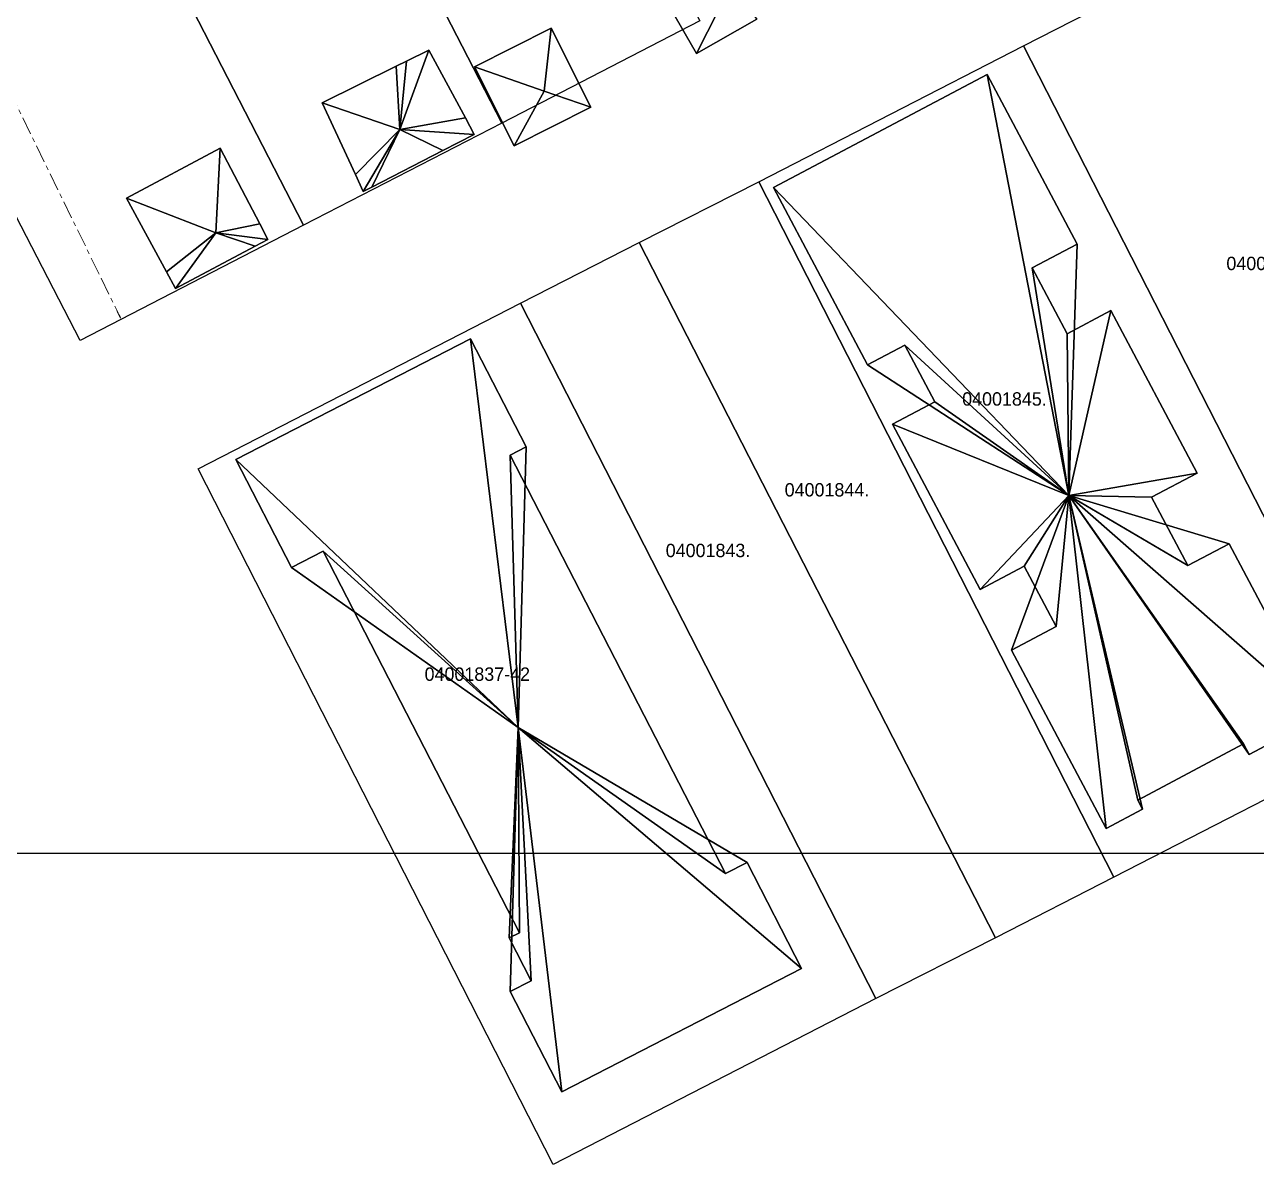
# Model space of a CAD drawing. Header units: metres. Extents: x 13469459 to 13470186, y 320521 to 321317.
# Drawn here: x 13469679.5 to 13469955.7, y 320521.3 to 320776.9 of the extents above; entities that cross this region are included whole.
import ezdxf

# ---------------------------------------------------------------- set-up
doc = ezdxf.new("R2010")
doc.units = ezdxf.units.M
doc.linetypes.add('Grid Line 1_2_', pattern=[7, 4, -1, 1, -1])
doc.layers.add('A-FLOR-LEVL', color=7, linetype='Continuous', lineweight=9)
for name, color, linetype in [('AERIAL', 250, 'Continuous'), ('BLDG-3D', 9, 'Continuous'), ('LABELS', 2, 'Continuous'), ('PARCEL-JEFF', 1, 'Continuous'), ('PARCELS', 8, 'Continuous')]:
    doc.layers.add(name, color=color, linetype=linetype)
doc.styles.add('Trebuchet MS', font='trebuc.ttf', dxfattribs={"height": 0.9999999999999989})
picture_1 = doc.add_image_def('image1.jpg', size_in_pixel=(2080, 2080))

# ---------------------------------------------------------------- blocks, each defined once
blk = doc.blocks.new('Level - Level Head - Circle-50818-3D View 1')
at = {"layer": 'A-FLOR-LEVL'}
blk.add_circle((0.010416669305414, 0), 0.0104166666666667, dxfattribs=at)
mesh = blk.add_polyface(dxfattribs=at)
corners = [(0.010416669305414, 0), (0.010416669305414, 0.0104166679084301), (0.0077206376008689, 0.0100617278367281), (0.0052083362825215, 0.0090210977941751), (0.0030509722419083, 0.0073656952008605), (0.0013955705799162, 0.0052083320915699), (0.0003549419343472, 0.002696031704545), (1.8626451e-09, 0)]
mesh.append_faces([[corners[k] for k in face] for face in [(0, 6, 7)]], dxfattribs={"vtx0": -1})
mesh.append_faces([[corners[k] for k in face] for face in [(0, 2, 3, 4)]], dxfattribs={"vtx0": -1, "vtx3": -1})
mesh.append_faces([[corners[k] for k in face] for face in [(1, 2, 0)]], dxfattribs={"vtx1": -1})
mesh.append_faces([[corners[k] for k in face] for face in [(5, 6, 0, 4)]], dxfattribs={"vtx1": -1, "vtx2": -1})
mesh = blk.add_polyface(dxfattribs=at)
corners = [(0.0104166679084301, -0.0104166669771075), (0.0131127014756203, -0.0100617269054055), (0.0156250027939677, -0.0090210977941751), (0.0177823649719358, -0.0073656952008605), (0.019437768496573, -0.0052083330228925), (0.0204783948138356, -0.0026960307732224), (0.0208333367481828, 9.313226e-10), (0.010416669305414, 0)]
mesh.append_faces([[corners[k] for k in face] for face in [(7, 4, 5, 6)]], dxfattribs={"vtx0": -1})
mesh.append_faces([[corners[k] for k in face] for face in [(4, 7, 3)]], dxfattribs={"vtx0": -1, "vtx1": -1})
mesh.append_faces([[corners[k] for k in face] for face in [(0, 1, 7)]], dxfattribs={"vtx1": -1})
mesh.append_faces([[corners[k] for k in face] for face in [(2, 3, 7, 1)]], dxfattribs={"vtx1": -1, "vtx2": -1})

msp = doc.modelspace()

# ---------------------------------------------------------------- linework, layer by layer
at = {"layer": 'A-FLOR-LEVL', "linetype": 'Grid Line 1_2_'}
for p, q in [((13469617.54809785, 320881.7904153097, -8), (13469696.59702027, 320720.0744359764, -8)), ((13469617.54809785, 320881.7904153097), (13469696.59702027, 320720.0744359764)), ((13469696.59702027, 320720.0744359764, -8), (13469700.11026288, 320712.8871467516, -8)), ((13469696.59702027, 320720.0744359764), (13469700.11026288, 320712.8871467516))]:
    msp.add_line(p, q, dxfattribs=at)
at = {"layer": 'BLDG-3D'}
for points in [[(13469830.1492802, 320770.428357111), (13469816.141078, 320794.907359753), (13469816.141078, 320794.907359753, 14), (13469830.1492802, 320770.428357111, 14)], [(13469837.669996327, 320785.23258469626, 14), (13469830.1492802, 320770.428357111, 14), (13469816.141078, 320794.907359753, 14), (13469837.669996327, 320785.23258469626, 14)], [(13469837.669996327, 320785.23258469626, 14), (13469843.6594508, 320778.159656305, 14), (13469830.1492802, 320770.428357111, 14), (13469837.669996327, 320785.23258469626, 14)], [(13469843.6594508, 320778.159656305), (13469830.1492802, 320770.428357111), (13469830.1492802, 320770.428357111, 14), (13469843.6594508, 320778.159656305, 14)], [(13469780.3648313, 320767.453619572), (13469797.5534797, 320776.083540829), (13469797.5534797, 320776.083540829, 9), (13469780.3648313, 320767.453619572, 9)], [(13469796.01332216, 320762.0049975196, 9), (13469780.3648313, 320767.453619572, 9), (13469797.5534797, 320776.083540829, 9), (13469796.01332216, 320762.0049975196, 9)], [(13469796.01332216, 320762.0049975196, 9), (13469797.5534797, 320776.083540829, 9), (13469806.44554, 320758.37258281, 9), (13469796.01332216, 320762.0049975196, 9)], [(13469797.5534797, 320776.083540829), (13469806.44554, 320758.37258281), (13469806.44554, 320758.37258281, 9), (13469797.5534797, 320776.083540829, 9)], [(13469763.634456718, 320753.4045561039, 22), (13469765.1414061, 320768.721336111, 22), (13469770.0958024, 320771.170154995, 22), (13469763.634456718, 320753.4045561039, 22)], [(13469763.634456718, 320753.4045561039, 22), (13469770.0958024, 320771.170154995, 22), (13469778.3238208, 320755.98675607, 22), (13469763.634456718, 320753.4045561039, 22)], [(13469765.1414061, 320768.721336111), (13469770.0958024, 320771.170154995), (13469770.0958024, 320771.170154995, 22), (13469765.1414061, 320768.721336111, 22)], [(13469770.0958024, 320771.170154995), (13469778.3238208, 320755.98675607), (13469778.3238208, 320755.98675607, 22), (13469770.0958024, 320771.170154995, 22)], [(13469746.2352381, 320759.376191749), (13469762.82054, 320767.574026402), (13469762.82054, 320767.574026402, 22), (13469746.2352381, 320759.376191749, 22)], [(13469763.634456718, 320753.4045561039, 22), (13469746.2352381, 320759.376191749, 22), (13469762.82054, 320767.574026402, 22), (13469763.634456718, 320753.4045561039, 22)], [(13469762.82054, 320767.574026402), (13469765.1414061, 320768.721336111), (13469765.1414061, 320768.721336111, 22), (13469762.82054, 320767.574026402, 22)], [(13469763.634456718, 320753.4045561039, 22), (13469762.82054, 320767.574026402, 22), (13469765.1414061, 320768.721336111, 22), (13469763.634456718, 320753.4045561039, 22)], [(13469789.2572198, 320749.742661577), (13469780.3648313, 320767.453619572), (13469780.3648313, 320767.453619572, 9), (13469789.2572198, 320749.742661577, 9)], [(13469796.01332216, 320762.0049975196, 9), (13469789.2572198, 320749.742661577, 9), (13469780.3648313, 320767.453619572, 9), (13469796.01332216, 320762.0049975196, 9)], [(13469847.457679, 320740.365036889), (13469895.3349757, 320765.754472586), (13469895.3349757, 320765.754472586, 44), (13469847.457679, 320740.365036889, 44)], [(13469913.646484887, 320671.3099187823, 44), (13469847.457679, 320740.365036889, 44), (13469895.3349757, 320765.754472586, 44), (13469913.646484887, 320671.3099187823, 44)], [(13469895.3349757, 320765.754472586), (13469915.5206712, 320727.690168133), (13469915.5206712, 320727.690168133, 44), (13469895.3349757, 320765.754472586, 44)], [(13469913.646484887, 320671.3099187823, 44), (13469895.3349757, 320765.754472586, 44), (13469915.5206712, 320727.690168133, 44), (13469913.646484887, 320671.3099187823, 44)], [(13469796.01332216, 320762.0049975196, 9), (13469806.44554, 320758.37258281, 9), (13469789.2572198, 320749.742661577, 9), (13469796.01332216, 320762.0049975196, 9)], [(13469753.6505925, 320743.281703569), (13469746.2352381, 320759.376191749), (13469746.2352381, 320759.376191749, 22), (13469753.6505925, 320743.281703569, 22)], [(13469763.634456718, 320753.4045561039, 22), (13469753.6505925, 320743.281703569, 22), (13469746.2352381, 320759.376191749, 22), (13469763.634456718, 320753.4045561039, 22)], [(13469806.44554, 320758.37258281), (13469789.2572198, 320749.742661577), (13469789.2572198, 320749.742661577, 9), (13469806.44554, 320758.37258281, 9)], [(13469763.634456718, 320753.4045561039, 22), (13469778.3238208, 320755.98675607, 22), (13469780.3218523, 320752.300076258, 22), (13469763.634456718, 320753.4045561039, 22)], [(13469778.3238208, 320755.98675607), (13469780.3218523, 320752.300076258), (13469780.3218523, 320752.300076258, 22), (13469778.3238208, 320755.98675607, 22)], [(13469763.634456718, 320753.4045561039, 22), (13469755.4124035, 320739.457884671, 22), (13469753.6505925, 320743.281703569, 22), (13469763.634456718, 320753.4045561039, 22)], [(13469763.634456718, 320753.4045561039, 22), (13469757.3704088, 320740.467399103, 22), (13469755.4124035, 320739.457884671, 22), (13469763.634456718, 320753.4045561039, 22)], [(13469763.634456718, 320753.4045561039, 22), (13469773.2365506, 320748.647189112, 22), (13469757.3704088, 320740.467399103, 22), (13469763.634456718, 320753.4045561039, 22)], [(13469763.634456718, 320753.4045561039, 22), (13469780.3218523, 320752.300076258, 22), (13469773.2365506, 320748.647189112, 22), (13469763.634456718, 320753.4045561039, 22)], [(13469780.3218523, 320752.300076258), (13469773.2365506, 320748.647189112), (13469773.2365506, 320748.647189112, 22), (13469780.3218523, 320752.300076258, 22)], [(13469702.3303825, 320738.008409592), (13469723.3024954, 320749.204275745), (13469723.3024954, 320749.204275745, 22), (13469702.3303825, 320738.008409592, 22)], [(13469722.341455337, 320730.21670193016, 22), (13469702.3303825, 320738.008409592, 22), (13469723.3024954, 320749.204275745, 22), (13469722.341455337, 320730.21670193016, 22)], [(13469722.341455337, 320730.21670193016, 22), (13469723.3024954, 320749.204275745, 22), (13469732.1922592, 320732.222320362, 22), (13469722.341455337, 320730.21670193016, 22)], [(13469723.3024954, 320749.204275745), (13469732.1922592, 320732.222320362), (13469732.1922592, 320732.222320362, 22), (13469723.3024954, 320749.204275745, 22)], [(13469773.2365506, 320748.647189112), (13469757.3704088, 320740.467399103), (13469757.3704088, 320740.467399103, 22), (13469773.2365506, 320748.647189112, 22)], [(13469755.4124035, 320739.457884671), (13469753.6505925, 320743.281703569), (13469753.6505925, 320743.281703569, 22), (13469755.4124035, 320739.457884671, 22)], [(13469757.3704088, 320740.467399103), (13469755.4124035, 320739.457884671), (13469755.4124035, 320739.457884671, 22), (13469757.3704088, 320740.467399103, 22)], [(13469868.5449494, 320700.600273101), (13469847.457679, 320740.365036889), (13469847.457679, 320740.365036889, 44), (13469868.5449494, 320700.600273101, 44)], [(13469913.646484887, 320671.3099187823, 44), (13469868.5449494, 320700.600273101, 44), (13469847.457679, 320740.365036889, 44), (13469913.646484887, 320671.3099187823, 44)], [(13469711.3047919, 320721.43262222), (13469702.3303825, 320738.008409592), (13469702.3303825, 320738.008409592, 22), (13469711.3047919, 320721.43262222, 22)], [(13469722.341455337, 320730.21670193016, 22), (13469711.3047919, 320721.43262222, 22), (13469702.3303825, 320738.008409592, 22), (13469722.341455337, 320730.21670193016, 22)], [(13469722.341455337, 320730.21670193016, 22), (13469732.1922592, 320732.222320362, 22), (13469734.0265767, 320728.718383361, 22), (13469722.341455337, 320730.21670193016, 22)], [(13469732.1922592, 320732.222320362), (13469734.0265767, 320728.718383361), (13469734.0265767, 320728.718383361, 22), (13469732.1922592, 320732.222320362, 22)], [(13469722.341455337, 320730.21670193016, 22), (13469713.292981, 320717.760706195, 22), (13469711.3047919, 320721.43262222, 22), (13469722.341455337, 320730.21670193016, 22)], [(13469722.341455337, 320730.21670193016, 22), (13469731.141078, 320727.193448983, 22), (13469713.292981, 320717.760706195, 22), (13469722.341455337, 320730.21670193016, 22)], [(13469722.341455337, 320730.21670193016, 22), (13469734.0265767, 320728.718383361, 22), (13469731.141078, 320727.193448983, 22), (13469722.341455337, 320730.21670193016, 22)], [(13469734.0265767, 320728.718383361), (13469731.141078, 320727.193448983), (13469731.141078, 320727.193448983, 22), (13469734.0265767, 320728.718383361, 22)], [(13469731.141078, 320727.193448983), (13469713.292981, 320717.760706195), (13469713.292981, 320717.760706195, 22), (13469731.141078, 320727.193448983, 22)], [(13469915.5206712, 320727.690168133), (13469905.4543983, 320722.351913549), (13469905.4543983, 320722.351913549, 44), (13469915.5206712, 320727.690168133, 44)], [(13469913.646484887, 320671.3099187823, 44), (13469915.5206712, 320727.690168133, 44), (13469905.4543983, 320722.351913549, 44), (13469913.646484887, 320671.3099187823, 44)], [(13469905.4543983, 320722.351913549), (13469913.2847788, 320707.586165487), (13469913.2847788, 320707.586165487, 44), (13469905.4543983, 320722.351913549, 44)], [(13469913.646484887, 320671.3099187823, 44), (13469905.4543983, 320722.351913549, 44), (13469913.2847788, 320707.586165487, 44), (13469913.646484887, 320671.3099187823, 44)], [(13469713.292981, 320717.760706195), (13469711.3047919, 320721.43262222), (13469711.3047919, 320721.43262222, 22), (13469713.292981, 320717.760706195, 22)], [(13469913.2847788, 320707.586165487), (13469923.086288, 320712.78400014), (13469923.086288, 320712.78400014, 44), (13469913.2847788, 320707.586165487, 44)], [(13469913.646484887, 320671.3099187823, 44), (13469913.2847788, 320707.586165487, 44), (13469923.086288, 320712.78400014, 44), (13469913.646484887, 320671.3099187823, 44)], [(13469913.646484887, 320671.3099187823, 44), (13469923.086288, 320712.78400014, 44), (13469942.4173248, 320676.330916151, 44), (13469913.646484887, 320671.3099187823, 44)], [(13469923.086288, 320712.78400014), (13469942.4173248, 320676.330916151), (13469942.4173248, 320676.330916151, 44), (13469923.086288, 320712.78400014, 44)], [(13469726.8297263, 320679.360443712), (13469779.5068917, 320706.477569721), (13469779.5068917, 320706.477569721, 48), (13469726.8297263, 320679.360443712, 48)], [(13469790.174870674, 320619.2740701384, 48), (13469726.8297263, 320679.360443712, 48), (13469779.5068917, 320706.477569721, 48), (13469790.174870674, 320619.2740701384, 48)], [(13469779.5068917, 320706.477569721), (13469791.9813011, 320682.244958152), (13469791.9813011, 320682.244958152, 48), (13469779.5068917, 320706.477569721, 48)], [(13469790.174870674, 320619.2740701384, 48), (13469779.5068917, 320706.477569721, 48), (13469791.9813011, 320682.244958152, 48), (13469790.174870674, 320619.2740701384, 48)], [(13469876.8786109, 320705.019564458), (13469868.5449494, 320700.600273101), (13469868.5449494, 320700.600273101, 44), (13469876.8786109, 320705.019564458, 44)], [(13469913.646484887, 320671.3099187823, 44), (13469876.8786109, 320705.019564458, 44), (13469868.5449494, 320700.600273101, 44), (13469913.646484887, 320671.3099187823, 44)], [(13469883.6138471, 320692.319105116), (13469876.8786109, 320705.019564458), (13469876.8786109, 320705.019564458, 44), (13469883.6138471, 320692.319105116, 44)], [(13469913.646484887, 320671.3099187823, 44), (13469883.6138471, 320692.319105116, 44), (13469876.8786109, 320705.019564458, 44), (13469913.646484887, 320671.3099187823, 44)], [(13469874.1318917, 320687.290889897), (13469883.6138471, 320692.319105116), (13469883.6138471, 320692.319105116, 44), (13469874.1318917, 320687.290889897, 44)], [(13469913.646484887, 320671.3099187823, 44), (13469874.1318917, 320687.290889897, 44), (13469883.6138471, 320692.319105116, 44), (13469913.646484887, 320671.3099187823, 44)], [(13469893.7975742, 320650.206900402), (13469874.1318917, 320687.290889897), (13469874.1318917, 320687.290889897, 44), (13469893.7975742, 320650.206900402, 44)], [(13469913.646484887, 320671.3099187823, 44), (13469893.7975742, 320650.206900402, 44), (13469874.1318917, 320687.290889897, 44), (13469913.646484887, 320671.3099187823, 44)], [(13469791.9813011, 320682.244958152), (13469788.3474428, 320680.374223253), (13469788.3474428, 320680.374223253, 48), (13469791.9813011, 320682.244958152, 48)], [(13469790.174870674, 320619.2740701384, 48), (13469791.9813011, 320682.244958152, 48), (13469788.3474428, 320680.374223253, 48), (13469790.174870674, 320619.2740701384, 48)], [(13469739.2910124, 320655.152766554), (13469726.8297263, 320679.360443712), (13469726.8297263, 320679.360443712, 48), (13469739.2910124, 320655.152766554, 48)], [(13469790.174870674, 320619.2740701384, 48), (13469739.2910124, 320655.152766554, 48), (13469726.8297263, 320679.360443712, 48), (13469790.174870674, 320619.2740701384, 48)], [(13469788.3474428, 320680.374223253), (13469836.6542015, 320586.534000144), (13469836.6542015, 320586.534000144, 48), (13469788.3474428, 320680.374223253, 48)], [(13469790.174870674, 320619.2740701384, 48), (13469788.3474428, 320680.374223253, 48), (13469836.6542015, 320586.534000144, 48), (13469790.174870674, 320619.2740701384, 48)], [(13469913.646484887, 320671.3099187823, 44), (13469942.4173248, 320676.330916151, 44), (13469932.2480334, 320670.938199622, 44), (13469913.646484887, 320671.3099187823, 44)], [(13469942.4173248, 320676.330916151), (13469932.2480334, 320670.938199622), (13469932.2480334, 320670.938199622, 44), (13469942.4173248, 320676.330916151, 44)], [(13469913.646484887, 320671.3099187823, 44), (13469903.6617474, 320655.438199629, 44), (13469893.7975742, 320650.206900402, 44), (13469913.646484887, 320671.3099187823, 44)], [(13469913.646484887, 320671.3099187823, 44), (13469922.0426529, 320596.621598556, 44), (13469900.8385846, 320636.60650672, 44), (13469913.646484887, 320671.3099187823, 44)], [(13469913.646484887, 320671.3099187823, 44), (13469900.8385846, 320636.60650672, 44), (13469910.836288, 320641.908343983, 44), (13469913.646484887, 320671.3099187823, 44)], [(13469913.646484887, 320671.3099187823, 44), (13469910.836288, 320641.908343983, 44), (13469903.6617474, 320655.438199629, 44), (13469913.646484887, 320671.3099187823, 44)], [(13469913.646484887, 320671.3099187823, 44), (13469932.2480334, 320670.938199622, 44), (13469940.3930466, 320655.579275752, 44), (13469913.646484887, 320671.3099187823, 44)], [(13469913.646484887, 320671.3099187823, 44), (13469940.3930466, 320655.579275752, 44), (13469949.6633878, 320660.495286242, 44), (13469913.646484887, 320671.3099187823, 44)], [(13469913.646484887, 320671.3099187823, 44), (13469949.6633878, 320660.495286242, 44), (13469970.2106319, 320621.74889516, 44), (13469913.646484887, 320671.3099187823, 44)], [(13469913.646484887, 320671.3099187823, 44), (13469970.2106319, 320621.74889516, 44), (13469954.1030204, 320613.206900419, 44), (13469913.646484887, 320671.3099187823, 44)], [(13469913.646484887, 320671.3099187823, 44), (13469954.1030204, 320613.206900419, 44), (13469952.8415374, 320615.585837415, 44), (13469913.646484887, 320671.3099187823, 44)], [(13469913.646484887, 320671.3099187823, 44), (13469952.8415374, 320615.585837415, 44), (13469929.1282828, 320603.010706192, 44), (13469913.646484887, 320671.3099187823, 44)], [(13469913.646484887, 320671.3099187823, 44), (13469929.1282828, 320603.010706192, 44), (13469930.2175216, 320600.956900411, 44), (13469913.646484887, 320671.3099187823, 44)], [(13469913.646484887, 320671.3099187823, 44), (13469930.2175216, 320600.956900411, 44), (13469922.0426529, 320596.621598556, 44), (13469913.646484887, 320671.3099187823, 44)], [(13469932.2480334, 320670.938199622), (13469940.3930466, 320655.579275752), (13469940.3930466, 320655.579275752, 44), (13469932.2480334, 320670.938199622, 44)], [(13469746.4071542, 320658.815824277), (13469739.2910124, 320655.152766554), (13469739.2910124, 320655.152766554, 48), (13469746.4071542, 320658.815824277, 48)], [(13469790.174870674, 320619.2740701384, 48), (13469746.4071542, 320658.815824277, 48), (13469739.2910124, 320655.152766554, 48), (13469790.174870674, 320619.2740701384, 48)], [(13469790.4442276, 320573.27022061), (13469746.4071542, 320658.815824277), (13469746.4071542, 320658.815824277, 48), (13469790.4442276, 320573.27022061, 48)], [(13469790.174870674, 320619.2740701384, 48), (13469790.4442276, 320573.27022061, 48), (13469746.4071542, 320658.815824277, 48), (13469790.174870674, 320619.2740701384, 48)], [(13469940.3930466, 320655.579275752), (13469949.6633878, 320660.495286242), (13469949.6633878, 320660.495286242, 44), (13469940.3930466, 320655.579275752, 44)], [(13469949.6633878, 320660.495286242), (13469970.2106319, 320621.74889516), (13469970.2106319, 320621.74889516, 44), (13469949.6633878, 320660.495286242, 44)], [(13469903.6617474, 320655.438199629), (13469893.7975742, 320650.206900402), (13469893.7975742, 320650.206900402, 44), (13469903.6617474, 320655.438199629, 44)], [(13469910.836288, 320641.908343983), (13469903.6617474, 320655.438199629), (13469903.6617474, 320655.438199629, 44), (13469910.836288, 320641.908343983, 44)], [(13469900.8385846, 320636.60650672), (13469910.836288, 320641.908343983), (13469910.836288, 320641.908343983, 44), (13469900.8385846, 320636.60650672, 44)], [(13469922.0426529, 320596.621598556), (13469900.8385846, 320636.60650672), (13469900.8385846, 320636.60650672, 44), (13469922.0426529, 320596.621598556, 44)], [(13469970.2106319, 320621.74889516), (13469954.1030204, 320613.206900419), (13469954.1030204, 320613.206900419, 44), (13469970.2106319, 320621.74889516, 44)], [(13469790.174870674, 320619.2740701384, 48), (13469793.0649626, 320562.495614312, 48), (13469788.1312355, 320572.079603821, 48), (13469790.174870674, 320619.2740701384, 48)], [(13469790.174870674, 320619.2740701384, 48), (13469788.1312355, 320572.079603821, 48), (13469790.4442276, 320573.27022061, 48), (13469790.174870674, 320619.2740701384, 48)], [(13469790.174870674, 320619.2740701384, 48), (13469799.9914717, 320537.573698318, 48), (13469788.398952, 320560.093711429, 48), (13469790.174870674, 320619.2740701384, 48)], [(13469790.174870674, 320619.2740701384, 48), (13469788.398952, 320560.093711429, 48), (13469793.0649626, 320562.495614312, 48), (13469790.174870674, 320619.2740701384, 48)], [(13469790.174870674, 320619.2740701384, 48), (13469836.6542015, 320586.534000144, 48), (13469841.4917998, 320589.024157623, 48), (13469790.174870674, 320619.2740701384, 48)], [(13469790.174870674, 320619.2740701384, 48), (13469841.4917998, 320589.024157623, 48), (13469853.7352381, 320565.240036897, 48), (13469790.174870674, 320619.2740701384, 48)], [(13469790.174870674, 320619.2740701384, 48), (13469853.7352381, 320565.240036897, 48), (13469799.9914717, 320537.573698318, 48), (13469790.174870674, 320619.2740701384, 48)], [(13469952.8415374, 320615.585837415), (13469929.1282828, 320603.010706192), (13469929.1282828, 320603.010706192, 44), (13469952.8415374, 320615.585837415, 44)], [(13469954.1030204, 320613.206900419), (13469952.8415374, 320615.585837415), (13469952.8415374, 320615.585837415, 44), (13469954.1030204, 320613.206900419, 44)], [(13469930.2175216, 320600.956900411), (13469922.0426529, 320596.621598556), (13469922.0426529, 320596.621598556, 44), (13469930.2175216, 320600.956900411, 44)], [(13469929.1282828, 320603.010706192), (13469930.2175216, 320600.956900411), (13469930.2175216, 320600.956900411, 44), (13469929.1282828, 320603.010706192, 44)], [(13469836.6542015, 320586.534000144), (13469841.4917998, 320589.024157623), (13469841.4917998, 320589.024157623, 48), (13469836.6542015, 320586.534000144, 48)], [(13469841.4917998, 320589.024157623), (13469853.7352381, 320565.240036897), (13469853.7352381, 320565.240036897, 48), (13469841.4917998, 320589.024157623, 48)], [(13469788.1312355, 320572.079603821), (13469790.4442276, 320573.27022061), (13469790.4442276, 320573.27022061, 48), (13469788.1312355, 320572.079603821, 48)], [(13469793.0649626, 320562.495614312), (13469788.1312355, 320572.079603821), (13469788.1312355, 320572.079603821, 48), (13469793.0649626, 320562.495614312, 48)], [(13469853.7352381, 320565.240036897), (13469799.9914717, 320537.573698318), (13469799.9914717, 320537.573698318, 48), (13469853.7352381, 320565.240036897, 48)], [(13469788.398952, 320560.093711429), (13469793.0649626, 320562.495614312), (13469793.0649626, 320562.495614312, 48), (13469788.398952, 320560.093711429, 48)], [(13469799.9914717, 320537.573698318), (13469788.398952, 320560.093711429), (13469788.398952, 320560.093711429, 48), (13469799.9914717, 320537.573698318, 48)]]:
    msp.add_3dface(points, dxfattribs=at)
at = {"layer": 'PARCEL-JEFF', "elevation": 0.1}
msp.add_lwpolyline([(13469711.8157082, 320899.822861048), (13469756.2769868, 320922.717213291), (13469830.931499, 320777.720846746), (13469786.4705485, 320754.826822583), (13469711.8157082, 320899.822861048)], close=True, dxfattribs=at)
at = {"layer": 'PARCELS', "elevation": 0.1}
for points in [[(13469667.3547577, 320876.928836931), (13469711.8157082, 320899.822861048), (13469786.4705485, 320754.826822583), (13469742.009598, 320731.932470346), (13469667.3547577, 320876.928836931)], [(13469617.2530601, 320850.716571967), (13469667.3547577, 320876.928836931), (13469742.009598, 320731.932470346), (13469691.9079004, 320706.052226366), (13469617.2530601, 320850.716571967)], [(13469903.5328641, 320772.152277082), (13469962.5932216, 320802.346168497), (13470042.225095, 320646.400656823), (13469983.1644094, 320616.206765426), (13469903.5328641, 320772.152277082)], [(13469844.1408137, 320741.626692831), (13469903.5328641, 320772.152277082), (13469983.1644094, 320616.206765426), (13469923.7726871, 320585.681181163), (13469844.1408137, 320741.626692831)], [(13469817.2651621, 320728.023021101), (13469844.1408137, 320741.626692831), (13469923.7726871, 320585.681181163), (13469897.2287283, 320572.077181365), (13469817.2651621, 320728.023021101)], [(13469790.7212033, 320714.419021267), (13469817.2651621, 320728.023021101), (13469897.2287283, 320572.077181365), (13469870.3527486, 320558.473509629), (13469790.7212033, 320714.419021267)], [(13469718.3888665, 320677.257283546), (13469790.7212033, 320714.419021267), (13469870.3527486, 320558.473509629), (13469798.0204117, 320521.311771874), (13469718.3888665, 320677.257283546)]]:
    msp.add_lwpolyline(points, close=True, dxfattribs=at)

# ---------------------------------------------------------------- block references
at = {"layer": 'A-FLOR-LEVL', "extrusion": (-0.8984111531194788, -0.4391553255404385, 0), "xscale": 95.99999999999991, "yscale": 95.99999999999991, "zscale": 95.99999999999991}
msp.add_blockref('Level - Level Head - Circle-50818-3D View 1', (5627158.502092783, -7.999999999999992, -12242171.58059478), dxfattribs=at)

# ---------------------------------------------------------------- texts
at = {"layer": 'LABELS'}
for s, p in [('04001846.', (13469949.00969084, 320721.851628982)), ('04001845.', (13469889.7503176, 320691.4587218666)), ('04001844.', (13469849.93451066, 320671.0862195122)), ('04001843.', (13469823.257809121, 320657.4823509258)), ('04001837-42', (13469769.17441932, 320629.7437739724))]:
    msp.add_text(s, height=3, dxfattribs=at).set_placement(p)

# ---------------------------------------------------------------- pictures from other files: only their frames are drawn
at = {"layer": 'AERIAL'}
image = msp.add_image(picture_1, insert=(13469499.5, 320591, -0.5), size_in_units=(520, 520), dxfattribs=at)

# ---------------------------------------------------------------- next in the draw order: texts
at = {"layer": 'A-FLOR-LEVL', "extrusion": (0.8984111531194788, 0.4391553255404385, 0), "insert": (13469699.69488797, 320713.7369086223, -6.702592187133227), "char_height": 0.9999999999999989, "width": 7.423499999999992, "attachment_point": 1, "text_direction": (-0.4391553255404385, 0.8984111531194788, 0), "style": 'Trebuchet MS', "bg_fill": 3, "box_fill_scale": 1.25, "bg_fill_color": 9, "bg_fill_true_color": 13158600, "bg_fill_transparency": 0}
msp.add_mtext('Basement', dxfattribs=at)

# ---------------------------------------------------------------- next in the draw order: texts
at = {"layer": 'A-FLOR-LEVL', "extrusion": (0.8984111531194788, 0.4391553255404385, 0), "insert": (13469699.71640545, 320713.6928887783, -8.37176474464838), "char_height": 0.9999999999999989, "width": 4.873249999999995, "attachment_point": 1, "text_direction": (-0.4391553255404385, 0.8984111531194788, 0), "style": 'Trebuchet MS', "bg_fill": 3, "box_fill_scale": 1.25, "bg_fill_color": 9, "bg_fill_true_color": 13158600, "bg_fill_transparency": 0}
msp.add_mtext('-8\' - 0"', dxfattribs=at)

# ---------------------------------------------------------------- next in the draw order: block references
at = {"layer": 'A-FLOR-LEVL', "extrusion": (-0.8984111531194788, -0.4391553255404385, 0), "xscale": 95.99999999999991, "yscale": 95.99999999999991, "zscale": 95.99999999999991}
msp.add_blockref('Level - Level Head - Circle-50818-3D View 1', (5627158.502092783, 0, -12242171.58059478), dxfattribs=at)

# ---------------------------------------------------------------- next in the draw order: texts
at = {"layer": 'A-FLOR-LEVL', "extrusion": (0.8984111531194788, 0.4391553255404385, 0), "insert": (13469699.69488797, 320713.7369086223, 1.297407812867426), "char_height": 0.9999999999999989, "width": 6.615499999999992, "attachment_point": 1, "text_direction": (-0.4391553255404385, 0.8984111531194788, -6.8e-15), "style": 'Trebuchet MS', "bg_fill": 3, "box_fill_scale": 1.25, "bg_fill_color": 9, "bg_fill_true_color": 13158600, "bg_fill_transparency": 0}
msp.add_mtext('1st Floor', dxfattribs=at)

# ---------------------------------------------------------------- next in the draw order: texts
at = {"layer": 'A-FLOR-LEVL', "extrusion": (0.8984111531194788, 0.4391553255404385, 0), "insert": (13469699.71640545, 320713.6928887783, -0.3717647446477264), "char_height": 0.9999999999999989, "width": 4.241999999999996, "attachment_point": 1, "text_direction": (-0.4391553255404385, 0.8984111531194788, -6.8e-15), "style": 'Trebuchet MS', "bg_fill": 3, "box_fill_scale": 1.25, "bg_fill_color": 9, "bg_fill_true_color": 13158600, "bg_fill_transparency": 0}
msp.add_mtext('0\' - 0"', dxfattribs=at)

doc.saveas('drawing.dxf')
